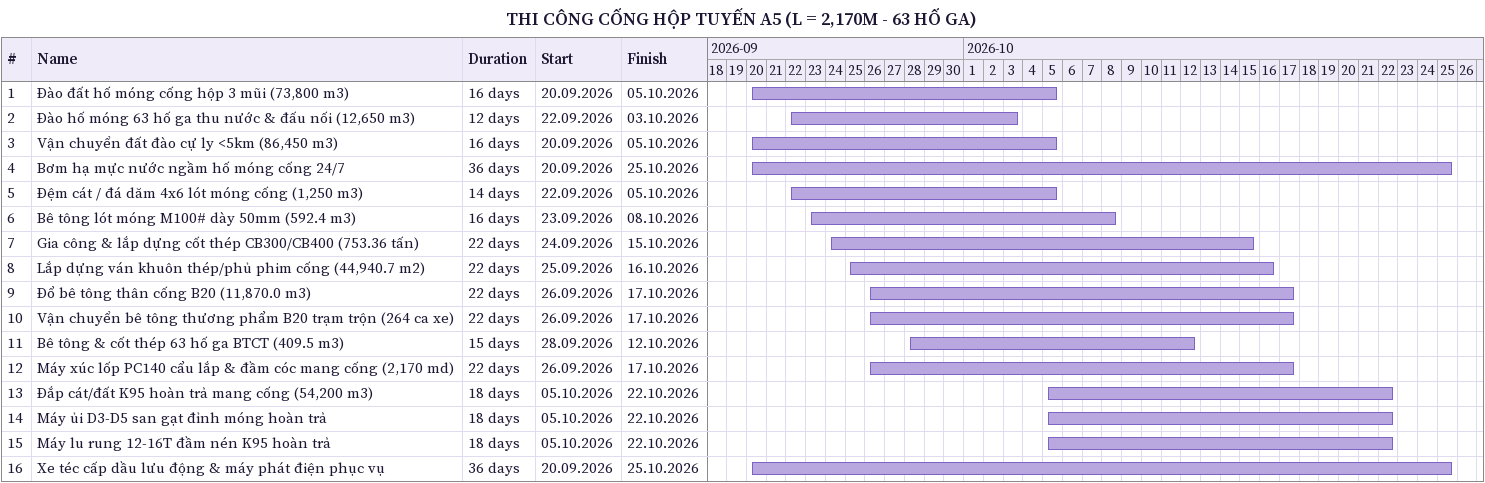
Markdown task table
THI CÔNG CỐNG HỘP TUYẾN A5 (L = 2,170M - 63 HỐ GA)

| ID | Task | Duration | Start | Finish |
|---|---|---|---|---|
| 1 | Đào đất hố móng cống hộp 3 mũi (73,800 m3) | 16d | 2026-09-20 | 2026-10-05 |
| 2 | Đào hố móng 63 hố ga thu nước & đấu nối (12,650 m3) | 12d | 2026-09-22 | 2026-10-03 |
| 3 | Vận chuyển đất đào cự ly <5km (86,450 m3) | 16d | 2026-09-20 | 2026-10-05 |
| 4 | Bơm hạ mực nước ngầm hố móng cống 24/7 | 36d | 2026-09-20 | 2026-10-25 |
| 5 | Đệm cát / đá dăm 4x6 lót móng cống (1,250 m3) | 14d | 2026-09-22 | 2026-10-05 |
| 6 | Bê tông lót móng M100# dày 50mm (592.4 m3) | 16d | 2026-09-23 | 2026-10-08 |
| 7 | Gia công & lắp dựng cốt thép CB300/CB400 (753.36 tấn) | 22d | 2026-09-24 | 2026-10-15 |
| 8 | Lắp dựng ván khuôn thép/phủ phim cống (44,940.7 m2) | 22d | 2026-09-25 | 2026-10-16 |
| 9 | Đổ bê tông thân cống B20 (11,870.0 m3) | 22d | 2026-09-26 | 2026-10-17 |
| 10 | Vận chuyển bê tông thương phẩm B20 trạm trộn (264 ca xe) | 22d | 2026-09-26 | 2026-10-17 |
| 11 | Bê tông & cốt thép 63 hố ga BTCT (409.5 m3) | 15d | 2026-09-28 | 2026-10-12 |
| 12 | Máy xúc lốp PC140 cẩu lắp & đầm cóc mang cống (2,170 md) | 22d | 2026-09-26 | 2026-10-17 |
| 13 | Đắp cát/đất K95 hoàn trả mang cống (54,200 m3) | 18d | 2026-10-05 | 2026-10-22 |
| 14 | Máy ủi D3-D5 san gạt đỉnh móng hoàn trả | 18d | 2026-10-05 | 2026-10-22 |
| 15 | Máy lu rung 12-16T đầm nén K95 hoàn trả | 18d | 2026-10-05 | 2026-10-22 |
| 16 | Xe téc cấp dầu lưu động & máy phát điện phục vụ | 36d | 2026-09-20 | 2026-10-25 |
